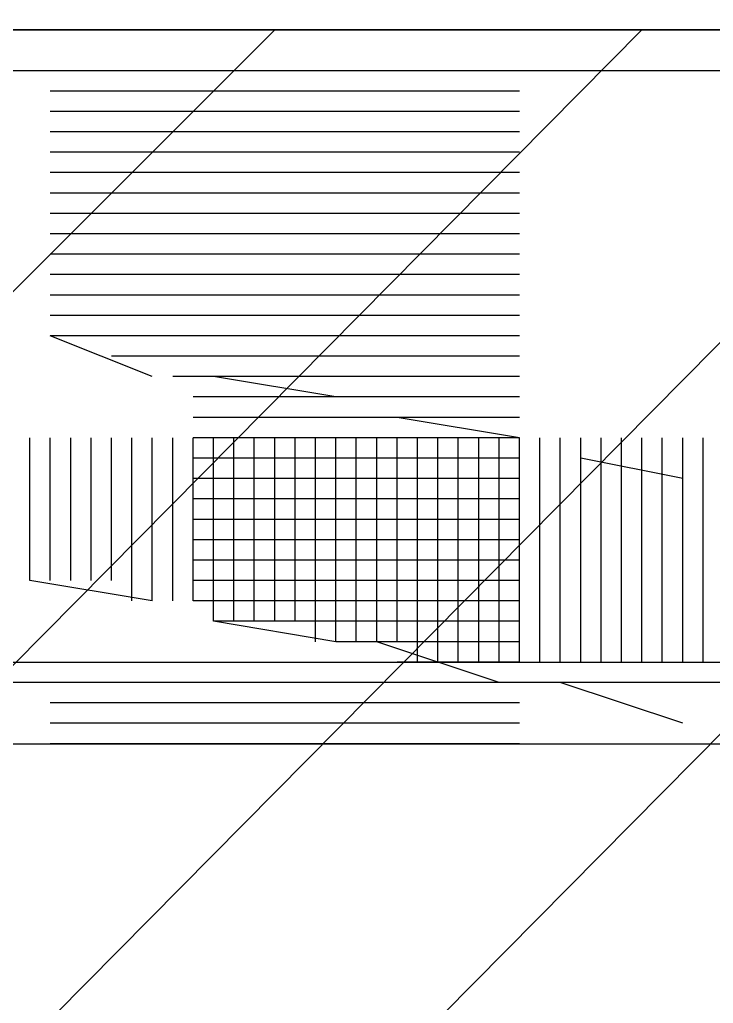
# Model space of a CAD drawing. Header units: metres. Extents: x 1 to 213, y 1 to 147.
# Drawn here: x 69.746 to 70.106, y 94.343 to 94.853 of the extents above; entities that cross this region are included whole.
import ezdxf

# ---------------------------------------------------------------- set-up
doc = ezdxf.new("R2010")
doc.units = ezdxf.units.M
doc.layers.add('00-BASE-ARQUITECTURA', color=8, linetype='Continuous')

msp = doc.modelspace()

# ---------------------------------------------------------------- linework, layer by layer
at = {"layer": '00-BASE-ARQUITECTURA'}
for points in [[(70.72486, 95.80028), (70.72486, 94.84778), (67.52869, 94.84778), (67.52869, 100.0442), (70.72486, 100.0442), (70.72486, 99.99128)], [(67.52869, 94.84778), (70.72486, 100.0442), (70.72486, 94.84778), (67.52869, 94.84778)], [(68.87277, 93.84236), (69.87819, 94.84778)], [(69.07386, 93.84236), (70.06869, 94.84778)], [(69.27494, 93.84236), (70.26977, 94.84778)], [(69.47602, 93.84236), (70.47086, 94.84778)], [(69.93111, 94.81603), (69.92052, 94.81603), (69.90994, 94.81603), (69.89936, 94.81603), (69.88878, 94.81603), (69.87819, 94.81603), (69.86761, 94.81603), (69.85703, 94.81603), (69.84644, 94.81603), (69.83586, 94.81603), (69.82528, 94.81603), (69.81468, 94.81603), (69.8041, 94.81603), (69.79352, 94.81603), (69.78294, 94.81603), (69.77235, 94.81603), (69.76177, 94.81603)], [(69.93111, 94.81603), (69.92052, 94.81603), (69.90994, 94.81603), (69.89936, 94.81603), (69.88878, 94.81603), (69.87819, 94.81603), (69.86761, 94.81603), (69.85703, 94.81603), (69.84644, 94.81603), (69.83586, 94.81603), (69.82528, 94.81603), (69.81468, 94.81603), (69.8041, 94.81603), (69.79352, 94.81603), (69.78294, 94.81603), (69.77235, 94.81603), (69.76177, 94.81603)], [(70.00519, 94.81603), (69.9946, 94.81603), (69.98402, 94.81603), (69.97344, 94.81603), (69.96286, 94.81603), (69.95227, 94.81603), (69.94169, 94.81603), (69.93111, 94.81603), (69.92052, 94.81603), (69.90994, 94.81603), (69.89936, 94.81603), (69.88878, 94.81603), (69.87819, 94.81603), (69.86761, 94.81603), (69.85703, 94.81603), (69.84644, 94.81603), (69.83586, 94.81603)], [(70.00519, 94.81603), (69.9946, 94.81603), (69.98402, 94.81603), (69.97344, 94.81603), (69.96286, 94.81603), (69.95227, 94.81603), (69.94169, 94.81603), (69.93111, 94.81603), (69.92052, 94.81603), (69.90994, 94.81603), (69.89936, 94.81603), (69.88878, 94.81603), (69.87819, 94.81603), (69.86761, 94.81603), (69.85703, 94.81603), (69.84644, 94.81603), (69.83586, 94.81603)], [(69.93111, 94.80545), (69.92052, 94.80545), (69.90994, 94.80545), (69.89936, 94.80545), (69.88878, 94.80545), (69.87819, 94.80545), (69.86761, 94.80545), (69.85703, 94.80545), (69.84644, 94.80545), (69.83586, 94.80545), (69.82528, 94.80545), (69.81468, 94.80545), (69.8041, 94.80545), (69.79352, 94.80545), (69.78294, 94.80545), (69.77235, 94.80545), (69.76177, 94.80545)], [(70.00519, 94.80545), (69.9946, 94.80545), (69.98402, 94.80545), (69.97344, 94.80545), (69.96286, 94.80545), (69.95227, 94.80545), (69.94169, 94.80545), (69.93111, 94.80545), (69.92052, 94.80545), (69.90994, 94.80545), (69.89936, 94.80545), (69.88878, 94.80545), (69.87819, 94.80545), (69.86761, 94.80545), (69.85703, 94.80545), (69.84644, 94.80545), (69.83586, 94.80545)], [(69.93111, 94.79487), (69.92052, 94.79487), (69.90994, 94.79487), (69.89936, 94.79487), (69.88878, 94.79487), (69.87819, 94.79487), (69.86761, 94.79487), (69.85703, 94.79487), (69.84644, 94.79487), (69.83586, 94.79487), (69.82528, 94.79487), (69.81468, 94.79487), (69.8041, 94.79487), (69.79352, 94.79487), (69.78294, 94.79487), (69.77235, 94.79487), (69.76177, 94.79487)], [(69.93111, 94.79487), (69.92052, 94.79487), (69.90994, 94.79487), (69.89936, 94.79487), (69.88878, 94.79487), (69.87819, 94.79487), (69.86761, 94.79487), (69.85703, 94.79487), (69.84644, 94.79487), (69.83586, 94.79487), (69.82528, 94.79487), (69.81468, 94.79487), (69.8041, 94.79487), (69.79352, 94.79487), (69.78294, 94.79487), (69.77235, 94.79487), (69.76177, 94.79487)], [(70.00519, 94.79487), (69.9946, 94.79487), (69.98402, 94.79487), (69.97344, 94.79487), (69.96286, 94.79487), (69.95227, 94.79487), (69.94169, 94.79487), (69.93111, 94.79487), (69.92052, 94.79487), (69.90994, 94.79487), (69.89936, 94.79487), (69.88878, 94.79487), (69.87819, 94.79487), (69.86761, 94.79487), (69.85703, 94.79487), (69.84644, 94.79487), (69.83586, 94.79487)], [(70.00519, 94.79487), (69.9946, 94.79487), (69.98402, 94.79487), (69.97344, 94.79487), (69.96286, 94.79487), (69.95227, 94.79487), (69.94169, 94.79487), (69.93111, 94.79487), (69.92052, 94.79487), (69.90994, 94.79487), (69.89936, 94.79487), (69.88878, 94.79487), (69.87819, 94.79487), (69.86761, 94.79487), (69.85703, 94.79487), (69.84644, 94.79487), (69.83586, 94.79487)], [(69.93111, 94.78428), (69.92052, 94.78428), (69.90994, 94.78428), (69.89936, 94.78428), (69.88878, 94.78428), (69.87819, 94.78428), (69.86761, 94.78428), (69.85703, 94.78428), (69.84644, 94.78428), (69.83586, 94.78428), (69.82528, 94.78428), (69.81468, 94.78428), (69.8041, 94.78428), (69.79352, 94.78428), (69.78294, 94.78428), (69.77235, 94.78428), (69.76177, 94.78428)], [(70.00519, 94.78428), (69.9946, 94.78428), (69.98402, 94.78428), (69.97344, 94.78428), (69.96286, 94.78428), (69.95227, 94.78428), (69.94169, 94.78428), (69.93111, 94.78428), (69.92052, 94.78428), (69.90994, 94.78428), (69.89936, 94.78428), (69.88878, 94.78428), (69.87819, 94.78428), (69.86761, 94.78428), (69.85703, 94.78428), (69.84644, 94.78428), (69.83586, 94.78428)], [(69.93111, 94.7737), (69.92052, 94.7737), (69.90994, 94.7737), (69.89936, 94.7737), (69.88878, 94.7737), (69.87819, 94.7737), (69.86761, 94.7737), (69.85703, 94.7737), (69.84644, 94.7737), (69.83586, 94.7737), (69.82528, 94.7737), (69.81468, 94.7737), (69.8041, 94.7737), (69.79352, 94.7737), (69.78294, 94.7737), (69.77235, 94.7737), (69.76177, 94.7737)], [(69.93111, 94.7737), (69.92052, 94.7737), (69.90994, 94.7737), (69.89936, 94.7737), (69.88878, 94.7737), (69.87819, 94.7737), (69.86761, 94.7737), (69.85703, 94.7737), (69.84644, 94.7737), (69.83586, 94.7737), (69.82528, 94.7737), (69.81468, 94.7737), (69.8041, 94.7737), (69.79352, 94.7737), (69.78294, 94.7737), (69.77235, 94.7737), (69.76177, 94.7737)], [(70.00519, 94.7737), (69.9946, 94.7737), (69.98402, 94.7737), (69.97344, 94.7737), (69.96286, 94.7737), (69.95227, 94.7737), (69.94169, 94.7737), (69.93111, 94.7737), (69.92052, 94.7737), (69.90994, 94.7737), (69.89936, 94.7737), (69.88878, 94.7737), (69.87819, 94.7737), (69.86761, 94.7737), (69.85703, 94.7737), (69.84644, 94.7737), (69.83586, 94.7737)], [(70.00519, 94.7737), (69.9946, 94.7737), (69.98402, 94.7737), (69.97344, 94.7737), (69.96286, 94.7737), (69.95227, 94.7737), (69.94169, 94.7737), (69.93111, 94.7737), (69.92052, 94.7737), (69.90994, 94.7737), (69.89936, 94.7737), (69.88878, 94.7737), (69.87819, 94.7737), (69.86761, 94.7737), (69.85703, 94.7737), (69.84644, 94.7737), (69.83586, 94.7737)], [(69.93111, 94.76312), (69.92052, 94.76312), (69.90994, 94.76312), (69.89936, 94.76312), (69.88878, 94.76312), (69.87819, 94.76312), (69.86761, 94.76312), (69.85703, 94.76312), (69.84644, 94.76312), (69.83586, 94.76312), (69.82528, 94.76312), (69.81468, 94.76312), (69.8041, 94.76312), (69.79352, 94.76312), (69.78294, 94.76312), (69.77235, 94.76312), (69.76177, 94.76312)], [(70.00519, 94.76312), (69.9946, 94.76312), (69.98402, 94.76312), (69.97344, 94.76312), (69.96286, 94.76312), (69.95227, 94.76312), (69.94169, 94.76312), (69.93111, 94.76312), (69.92052, 94.76312), (69.90994, 94.76312), (69.89936, 94.76312), (69.88878, 94.76312), (69.87819, 94.76312), (69.86761, 94.76312), (69.85703, 94.76312), (69.84644, 94.76312), (69.83586, 94.76312)], [(69.93111, 94.75253), (69.92052, 94.75253), (69.90994, 94.75253), (69.89936, 94.75253), (69.88878, 94.75253), (69.87819, 94.75253), (69.86761, 94.75253), (69.85703, 94.75253), (69.84644, 94.75253), (69.83586, 94.75253), (69.82528, 94.75253), (69.81468, 94.75253), (69.8041, 94.75253), (69.79352, 94.75253), (69.78294, 94.75253), (69.77235, 94.75253), (69.76177, 94.75253)], [(69.93111, 94.75253), (69.92052, 94.75253), (69.90994, 94.75253), (69.89936, 94.75253), (69.88878, 94.75253), (69.87819, 94.75253), (69.86761, 94.75253), (69.85703, 94.75253), (69.84644, 94.75253), (69.83586, 94.75253), (69.82528, 94.75253), (69.81468, 94.75253), (69.8041, 94.75253), (69.79352, 94.75253), (69.78294, 94.75253), (69.77235, 94.75253), (69.76177, 94.75253)], [(70.00519, 94.75253), (69.9946, 94.75253), (69.98402, 94.75253), (69.97344, 94.75253), (69.96286, 94.75253), (69.95227, 94.75253), (69.94169, 94.75253), (69.93111, 94.75253), (69.92052, 94.75253), (69.90994, 94.75253), (69.89936, 94.75253), (69.88878, 94.75253), (69.87819, 94.75253), (69.86761, 94.75253), (69.85703, 94.75253), (69.84644, 94.75253), (69.83586, 94.75253)], [(70.00519, 94.75253), (69.9946, 94.75253), (69.98402, 94.75253), (69.97344, 94.75253), (69.96286, 94.75253), (69.95227, 94.75253), (69.94169, 94.75253), (69.93111, 94.75253), (69.92052, 94.75253), (69.90994, 94.75253), (69.89936, 94.75253), (69.88878, 94.75253), (69.87819, 94.75253), (69.86761, 94.75253), (69.85703, 94.75253), (69.84644, 94.75253), (69.83586, 94.75253)], [(69.93111, 94.74195), (69.92052, 94.74195), (69.90994, 94.74195), (69.89936, 94.74195), (69.88878, 94.74195), (69.87819, 94.74195), (69.86761, 94.74195), (69.85703, 94.74195), (69.84644, 94.74195), (69.83586, 94.74195), (69.82528, 94.74195), (69.81468, 94.74195), (69.8041, 94.74195), (69.79352, 94.74195), (69.78294, 94.74195), (69.77235, 94.74195), (69.76177, 94.74195)], [(70.00519, 94.74195), (69.9946, 94.74195), (69.98402, 94.74195), (69.97344, 94.74195), (69.96286, 94.74195), (69.95227, 94.74195), (69.94169, 94.74195), (69.93111, 94.74195), (69.92052, 94.74195), (69.90994, 94.74195), (69.89936, 94.74195), (69.88878, 94.74195), (69.87819, 94.74195), (69.86761, 94.74195), (69.85703, 94.74195), (69.84644, 94.74195), (69.83586, 94.74195)], [(69.93111, 94.73137), (69.92052, 94.73137), (69.90994, 94.73137), (69.89936, 94.73137), (69.88878, 94.73137), (69.87819, 94.73137), (69.86761, 94.73137), (69.85703, 94.73137), (69.84644, 94.73137), (69.83586, 94.73137), (69.82528, 94.73137), (69.81468, 94.73137), (69.8041, 94.73137), (69.79352, 94.73137), (69.78294, 94.73137), (69.77235, 94.73137), (69.76177, 94.73137)], [(69.93111, 94.73137), (69.92052, 94.73137), (69.90994, 94.73137), (69.89936, 94.73137), (69.88878, 94.73137), (69.87819, 94.73137), (69.86761, 94.73137), (69.85703, 94.73137), (69.84644, 94.73137), (69.83586, 94.73137), (69.82528, 94.73137), (69.81468, 94.73137), (69.8041, 94.73137), (69.79352, 94.73137), (69.78294, 94.73137), (69.77235, 94.73137), (69.76177, 94.73137)], [(70.00519, 94.73137), (69.9946, 94.73137), (69.98402, 94.73137), (69.97344, 94.73137), (69.96286, 94.73137), (69.95227, 94.73137), (69.94169, 94.73137), (69.93111, 94.73137), (69.92052, 94.73137), (69.90994, 94.73137), (69.89936, 94.73137), (69.88878, 94.73137), (69.87819, 94.73137), (69.86761, 94.73137), (69.85703, 94.73137), (69.84644, 94.73137), (69.83586, 94.73137)], [(70.00519, 94.73137), (69.9946, 94.73137), (69.98402, 94.73137), (69.97344, 94.73137), (69.96286, 94.73137), (69.95227, 94.73137), (69.94169, 94.73137), (69.93111, 94.73137), (69.92052, 94.73137), (69.90994, 94.73137), (69.89936, 94.73137), (69.88878, 94.73137), (69.87819, 94.73137), (69.86761, 94.73137), (69.85703, 94.73137), (69.84644, 94.73137), (69.83586, 94.73137)], [(69.93111, 94.72079), (69.92052, 94.72079), (69.90994, 94.72079), (69.89936, 94.72079), (69.88878, 94.72079), (69.87819, 94.72079), (69.86761, 94.72079), (69.85703, 94.72079), (69.84644, 94.72079), (69.83586, 94.72079), (69.82528, 94.72079), (69.81468, 94.72079), (69.8041, 94.72079), (69.79352, 94.72079), (69.78294, 94.72079), (69.77235, 94.72079), (69.76177, 94.72079)], [(70.00519, 94.72079), (69.9946, 94.72079), (69.98402, 94.72079), (69.97344, 94.72079), (69.96286, 94.72079), (69.95227, 94.72079), (69.94169, 94.72079), (69.93111, 94.72079), (69.92052, 94.72079), (69.90994, 94.72079), (69.89936, 94.72079), (69.88878, 94.72079), (69.87819, 94.72079), (69.86761, 94.72079), (69.85703, 94.72079), (69.84644, 94.72079), (69.83586, 94.72079)], [(69.93111, 94.7102), (69.92052, 94.7102), (69.90994, 94.7102), (69.89936, 94.7102), (69.88878, 94.7102), (69.87819, 94.7102), (69.86761, 94.7102), (69.85703, 94.7102), (69.84644, 94.7102), (69.83586, 94.7102), (69.82528, 94.7102), (69.81468, 94.7102), (69.8041, 94.7102), (69.79352, 94.7102), (69.78294, 94.7102), (69.77235, 94.7102), (69.76177, 94.7102)], [(69.93111, 94.7102), (69.92052, 94.7102), (69.90994, 94.7102), (69.89936, 94.7102), (69.88878, 94.7102), (69.87819, 94.7102), (69.86761, 94.7102), (69.85703, 94.7102), (69.84644, 94.7102), (69.83586, 94.7102), (69.82528, 94.7102), (69.81468, 94.7102), (69.8041, 94.7102), (69.79352, 94.7102), (69.78294, 94.7102), (69.77235, 94.7102), (69.76177, 94.7102)], [(70.00519, 94.7102), (69.9946, 94.7102), (69.98402, 94.7102), (69.97344, 94.7102), (69.96286, 94.7102), (69.95227, 94.7102), (69.94169, 94.7102), (69.93111, 94.7102), (69.92052, 94.7102), (69.90994, 94.7102), (69.89936, 94.7102), (69.88878, 94.7102), (69.87819, 94.7102), (69.86761, 94.7102), (69.85703, 94.7102), (69.84644, 94.7102), (69.83586, 94.7102)], [(70.00519, 94.7102), (69.9946, 94.7102), (69.98402, 94.7102), (69.97344, 94.7102), (69.96286, 94.7102), (69.95227, 94.7102), (69.94169, 94.7102), (69.93111, 94.7102), (69.92052, 94.7102), (69.90994, 94.7102), (69.89936, 94.7102), (69.88878, 94.7102), (69.87819, 94.7102), (69.86761, 94.7102), (69.85703, 94.7102), (69.84644, 94.7102), (69.83586, 94.7102)], [(69.93111, 94.69962), (69.92052, 94.69962), (69.90994, 94.69962), (69.89936, 94.69962), (69.88878, 94.69962), (69.87819, 94.69962), (69.86761, 94.69962), (69.85703, 94.69962), (69.84644, 94.69962), (69.83586, 94.69962), (69.82528, 94.69962), (69.81468, 94.69962), (69.8041, 94.69962), (69.79352, 94.69962), (69.78294, 94.69962), (69.77235, 94.69962), (69.76177, 94.69962)], [(70.00519, 94.69962), (69.9946, 94.69962), (69.98402, 94.69962), (69.97344, 94.69962), (69.96286, 94.69962), (69.95227, 94.69962), (69.94169, 94.69962), (69.93111, 94.69962), (69.92052, 94.69962), (69.90994, 94.69962), (69.89936, 94.69962), (69.88878, 94.69962), (69.87819, 94.69962), (69.86761, 94.69962), (69.85703, 94.69962), (69.84644, 94.69962), (69.83586, 94.69962)], [(69.93111, 94.68904), (69.92052, 94.68904), (69.90994, 94.68904), (69.89936, 94.68904), (69.88878, 94.68904), (69.87819, 94.68904), (69.86761, 94.68904), (69.85703, 94.68904), (69.84644, 94.68904), (69.83586, 94.68904), (69.82528, 94.68904), (69.81468, 94.68904), (69.8041, 94.68904), (69.79352, 94.68904), (69.78294, 94.68904), (69.77235, 94.68904), (69.76177, 94.68904)], [(69.93111, 94.68904), (69.92052, 94.68904), (69.90994, 94.68904), (69.89936, 94.68904), (69.88878, 94.68904), (69.87819, 94.68904), (69.86761, 94.68904), (69.85703, 94.68904), (69.84644, 94.68904), (69.83586, 94.68904), (69.82528, 94.68904), (69.81468, 94.68904), (69.8041, 94.68904), (69.79352, 94.68904), (69.78294, 94.68904), (69.77235, 94.68904), (69.76177, 94.68904)], [(69.81468, 94.66787), (69.76177, 94.68904)], [(70.00519, 94.68904), (69.9946, 94.68904), (69.98402, 94.68904), (69.97344, 94.68904), (69.96286, 94.68904), (69.95227, 94.68904), (69.94169, 94.68904), (69.93111, 94.68904), (69.92052, 94.68904), (69.90994, 94.68904), (69.89936, 94.68904), (69.88878, 94.68904), (69.87819, 94.68904), (69.86761, 94.68904), (69.85703, 94.68904), (69.84644, 94.68904), (69.83586, 94.68904)], [(70.00519, 94.68904), (69.9946, 94.68904), (69.98402, 94.68904), (69.97344, 94.68904), (69.96286, 94.68904), (69.95227, 94.68904), (69.94169, 94.68904), (69.93111, 94.68904), (69.92052, 94.68904), (69.90994, 94.68904), (69.89936, 94.68904), (69.88878, 94.68904), (69.87819, 94.68904), (69.86761, 94.68904), (69.85703, 94.68904), (69.84644, 94.68904), (69.83586, 94.68904)], [(69.93111, 94.67845), (69.92052, 94.67845), (69.90994, 94.67845), (69.89936, 94.67845), (69.88878, 94.67845), (69.87819, 94.67845), (69.86761, 94.67845), (69.85703, 94.67845), (69.84644, 94.67845), (69.83586, 94.67845), (69.82528, 94.67845), (69.81468, 94.67845), (69.8041, 94.67845), (69.79352, 94.67845)], [(70.00519, 94.67845), (69.9946, 94.67845), (69.98402, 94.67845), (69.97344, 94.67845), (69.96286, 94.67845), (69.95227, 94.67845), (69.94169, 94.67845), (69.93111, 94.67845), (69.92052, 94.67845), (69.90994, 94.67845), (69.89936, 94.67845), (69.88878, 94.67845), (69.87819, 94.67845), (69.86761, 94.67845), (69.85703, 94.67845), (69.84644, 94.67845), (69.83586, 94.67845)], [(69.93111, 94.66787), (69.92052, 94.66787), (69.90994, 94.66787), (69.89936, 94.66787), (69.88878, 94.66787), (69.87819, 94.66787), (69.86761, 94.66787), (69.85703, 94.66787), (69.84644, 94.66787), (69.83586, 94.66787), (69.82528, 94.66787)], [(70.00519, 94.66787), (69.9946, 94.66787), (69.98402, 94.66787), (69.97344, 94.66787), (69.96286, 94.66787), (69.95227, 94.66787), (69.94169, 94.66787), (69.93111, 94.66787), (69.92052, 94.66787), (69.90994, 94.66787), (69.89936, 94.66787), (69.88878, 94.66787), (69.87819, 94.66787), (69.86761, 94.66787), (69.85703, 94.66787), (69.84644, 94.66787), (69.83586, 94.66787)], [(70.00519, 94.66787), (69.9946, 94.66787), (69.98402, 94.66787), (69.97344, 94.66787), (69.96286, 94.66787), (69.95227, 94.66787), (69.94169, 94.66787), (69.93111, 94.66787), (69.92052, 94.66787), (69.90994, 94.66787), (69.89936, 94.66787), (69.88878, 94.66787), (69.87819, 94.66787), (69.86761, 94.66787), (69.85703, 94.66787), (69.84644, 94.66787), (69.83586, 94.66787)], [(69.90994, 94.65729), (69.84644, 94.66787)], [(69.93111, 94.66787), (69.92052, 94.66787), (69.90994, 94.66787), (69.89936, 94.66787), (69.88878, 94.66787), (69.87819, 94.66787), (69.86761, 94.66787), (69.85703, 94.66787)], [(70.00519, 94.65729), (69.9946, 94.65729), (69.98402, 94.65729), (69.97344, 94.65729), (69.96286, 94.65729), (69.95227, 94.65729), (69.94169, 94.65729), (69.93111, 94.65729), (69.92052, 94.65729), (69.90994, 94.65729), (69.89936, 94.65729), (69.88878, 94.65729), (69.87819, 94.65729), (69.86761, 94.65729), (69.85703, 94.65729), (69.84644, 94.65729), (69.83586, 94.65729)], [(69.93111, 94.65729), (69.92052, 94.65729), (69.90994, 94.65729), (69.89936, 94.65729), (69.88878, 94.65729)], [(70.00519, 94.64671), (69.9946, 94.64671), (69.98402, 94.64671), (69.97344, 94.64671), (69.96286, 94.64671), (69.95227, 94.64671), (69.94169, 94.64671), (69.93111, 94.64671), (69.92052, 94.64671), (69.90994, 94.64671), (69.89936, 94.64671), (69.88878, 94.64671), (69.87819, 94.64671), (69.86761, 94.64671), (69.85703, 94.64671), (69.84644, 94.64671), (69.83586, 94.64671)], [(70.00519, 94.64671), (69.9946, 94.64671), (69.98402, 94.64671), (69.97344, 94.64671), (69.96286, 94.64671), (69.95227, 94.64671), (69.94169, 94.64671), (69.93111, 94.64671), (69.92052, 94.64671), (69.90994, 94.64671), (69.89936, 94.64671), (69.88878, 94.64671), (69.87819, 94.64671), (69.86761, 94.64671), (69.85703, 94.64671), (69.84644, 94.64671), (69.83586, 94.64671)], [(70.00519, 94.63611), (69.94169, 94.64671)], [(69.75119, 94.56203), (69.75119, 94.57261), (69.75119, 94.5832), (69.75119, 94.59378), (69.75119, 94.60436), (69.75119, 94.61495), (69.75119, 94.62553), (69.75119, 94.63611)], [(69.76177, 94.56203), (69.76177, 94.57261), (69.76177, 94.5832), (69.76177, 94.59378), (69.76177, 94.60436), (69.76177, 94.61495), (69.76177, 94.62553), (69.76177, 94.63611)], [(69.76177, 94.56203), (69.76177, 94.57261), (69.76177, 94.5832), (69.76177, 94.59378), (69.76177, 94.60436), (69.76177, 94.61495), (69.76177, 94.62553), (69.76177, 94.63611)], [(69.77235, 94.56203), (69.77235, 94.57261), (69.77235, 94.5832), (69.77235, 94.59378), (69.77235, 94.60436), (69.77235, 94.61495), (69.77235, 94.62553), (69.77235, 94.63611)], [(69.78294, 94.56203), (69.78294, 94.57261), (69.78294, 94.5832), (69.78294, 94.59378), (69.78294, 94.60436), (69.78294, 94.61495), (69.78294, 94.62553), (69.78294, 94.63611)], [(69.78294, 94.56203), (69.78294, 94.57261), (69.78294, 94.5832), (69.78294, 94.59378), (69.78294, 94.60436), (69.78294, 94.61495), (69.78294, 94.62553), (69.78294, 94.63611)], [(69.79352, 94.56203), (69.79352, 94.57261), (69.79352, 94.5832), (69.79352, 94.59378), (69.79352, 94.60436), (69.79352, 94.61495), (69.79352, 94.62553), (69.79352, 94.63611)], [(69.8041, 94.55145), (69.8041, 94.56203), (69.8041, 94.57261), (69.8041, 94.5832), (69.8041, 94.59378), (69.8041, 94.60436), (69.8041, 94.61495), (69.8041, 94.62553), (69.8041, 94.63611)], [(69.8041, 94.55145), (69.8041, 94.56203), (69.8041, 94.57261), (69.8041, 94.5832), (69.8041, 94.59378), (69.8041, 94.60436), (69.8041, 94.61495), (69.8041, 94.62553), (69.8041, 94.63611)], [(69.81468, 94.55145), (69.81468, 94.56203), (69.81468, 94.57261), (69.81468, 94.5832), (69.81468, 94.59378), (69.81468, 94.60436), (69.81468, 94.61495), (69.81468, 94.62553), (69.81468, 94.63611)], [(69.82528, 94.55145), (69.82528, 94.56203), (69.82528, 94.57261), (69.82528, 94.5832), (69.82528, 94.59378), (69.82528, 94.60436), (69.82528, 94.61495), (69.82528, 94.62553), (69.82528, 94.63611)], [(69.82528, 94.55145), (69.82528, 94.56203), (69.82528, 94.57261), (69.82528, 94.5832), (69.82528, 94.59378), (69.82528, 94.60436), (69.82528, 94.61495), (69.82528, 94.62553), (69.82528, 94.63611)], [(69.83586, 94.55145), (69.83586, 94.56203), (69.83586, 94.57261), (69.83586, 94.5832), (69.83586, 94.59378), (69.83586, 94.60436), (69.83586, 94.61495), (69.83586, 94.62553), (69.83586, 94.63611)], [(70.00519, 94.63611), (69.9946, 94.63611), (69.98402, 94.63611), (69.97344, 94.63611), (69.96286, 94.63611), (69.95227, 94.63611), (69.94169, 94.63611), (69.93111, 94.63611), (69.92052, 94.63611), (69.90994, 94.63611), (69.89936, 94.63611), (69.88878, 94.63611), (69.87819, 94.63611), (69.86761, 94.63611), (69.85703, 94.63611), (69.84644, 94.63611), (69.83586, 94.63611)], [(69.84644, 94.55145), (69.84644, 94.56203), (69.84644, 94.57261), (69.84644, 94.5832), (69.84644, 94.59378), (69.84644, 94.60436), (69.84644, 94.61495), (69.84644, 94.62553), (69.84644, 94.63611)], [(69.84644, 94.54087), (69.84644, 94.55145), (69.84644, 94.56203), (69.84644, 94.57261), (69.84644, 94.5832), (69.84644, 94.59378), (69.84644, 94.60436), (69.84644, 94.61495), (69.84644, 94.62553), (69.84644, 94.63611)], [(69.85703, 94.54087), (69.85703, 94.55145), (69.85703, 94.56203), (69.85703, 94.57261), (69.85703, 94.5832), (69.85703, 94.59378), (69.85703, 94.60436), (69.85703, 94.61495), (69.85703, 94.62553), (69.85703, 94.63611)], [(69.86761, 94.54087), (69.86761, 94.55145), (69.86761, 94.56203), (69.86761, 94.57261), (69.86761, 94.5832), (69.86761, 94.59378), (69.86761, 94.60436), (69.86761, 94.61495), (69.86761, 94.62553), (69.86761, 94.63611)], [(69.86761, 94.54087), (69.86761, 94.55145), (69.86761, 94.56203), (69.86761, 94.57261), (69.86761, 94.5832), (69.86761, 94.59378), (69.86761, 94.60436), (69.86761, 94.61495), (69.86761, 94.62553), (69.86761, 94.63611)], [(69.87819, 94.54087), (69.87819, 94.55145), (69.87819, 94.56203), (69.87819, 94.57261), (69.87819, 94.5832), (69.87819, 94.59378), (69.87819, 94.60436), (69.87819, 94.61495), (69.87819, 94.62553), (69.87819, 94.63611)], [(69.88878, 94.54087), (69.88878, 94.55145), (69.88878, 94.56203), (69.88878, 94.57261), (69.88878, 94.5832), (69.88878, 94.59378), (69.88878, 94.60436), (69.88878, 94.61495), (69.88878, 94.62553), (69.88878, 94.63611)], [(69.88878, 94.54087), (69.88878, 94.55145), (69.88878, 94.56203), (69.88878, 94.57261), (69.88878, 94.5832), (69.88878, 94.59378), (69.88878, 94.60436), (69.88878, 94.61495), (69.88878, 94.62553), (69.88878, 94.63611)], [(69.89936, 94.53028), (69.89936, 94.54087), (69.89936, 94.55145), (69.89936, 94.56203), (69.89936, 94.57261), (69.89936, 94.5832), (69.89936, 94.59378), (69.89936, 94.60436), (69.89936, 94.61495), (69.89936, 94.62553), (69.89936, 94.63611)], [(69.90994, 94.53028), (69.90994, 94.54087), (69.90994, 94.55145), (69.90994, 94.56203), (69.90994, 94.57261), (69.90994, 94.5832), (69.90994, 94.59378), (69.90994, 94.60436), (69.90994, 94.61495), (69.90994, 94.62553), (69.90994, 94.63611)], [(69.90994, 94.53028), (69.90994, 94.54087), (69.90994, 94.55145), (69.90994, 94.56203), (69.90994, 94.57261), (69.90994, 94.5832), (69.90994, 94.59378), (69.90994, 94.60436), (69.90994, 94.61495), (69.90994, 94.62553), (69.90994, 94.63611)], [(69.92052, 94.53028), (69.92052, 94.54087), (69.92052, 94.55145), (69.92052, 94.56203), (69.92052, 94.57261), (69.92052, 94.5832), (69.92052, 94.59378), (69.92052, 94.60436), (69.92052, 94.61495), (69.92052, 94.62553), (69.92052, 94.63611)], [(69.93111, 94.53028), (69.93111, 94.54087), (69.93111, 94.55145), (69.93111, 94.56203), (69.93111, 94.57261), (69.93111, 94.5832), (69.93111, 94.59378), (69.93111, 94.60436), (69.93111, 94.61495), (69.93111, 94.62553), (69.93111, 94.63611)], [(69.93111, 94.53028), (69.93111, 94.54087), (69.93111, 94.55145), (69.93111, 94.56203), (69.93111, 94.57261), (69.93111, 94.5832), (69.93111, 94.59378), (69.93111, 94.60436), (69.93111, 94.61495), (69.93111, 94.62553), (69.93111, 94.63611)], [(69.94169, 94.53028), (69.94169, 94.54087), (69.94169, 94.55145), (69.94169, 94.56203), (69.94169, 94.57261), (69.94169, 94.5832), (69.94169, 94.59378), (69.94169, 94.60436), (69.94169, 94.61495), (69.94169, 94.62553), (69.94169, 94.63611)], [(69.95227, 94.5197), (69.95227, 94.53028), (69.95227, 94.54087), (69.95227, 94.55145), (69.95227, 94.56203), (69.95227, 94.57261), (69.95227, 94.5832), (69.95227, 94.59378), (69.95227, 94.60436), (69.95227, 94.61495), (69.95227, 94.62553), (69.95227, 94.63611)], [(69.95227, 94.5197), (69.95227, 94.53028), (69.95227, 94.54087), (69.95227, 94.55145), (69.95227, 94.56203), (69.95227, 94.57261), (69.95227, 94.5832), (69.95227, 94.59378), (69.95227, 94.60436), (69.95227, 94.61495), (69.95227, 94.62553), (69.95227, 94.63611)], [(69.96286, 94.5197), (69.96286, 94.53028), (69.96286, 94.54087), (69.96286, 94.55145), (69.96286, 94.56203), (69.96286, 94.57261), (69.96286, 94.5832), (69.96286, 94.59378), (69.96286, 94.60436), (69.96286, 94.61495), (69.96286, 94.62553), (69.96286, 94.63611)], [(69.97344, 94.5197), (69.97344, 94.53028), (69.97344, 94.54087), (69.97344, 94.55145), (69.97344, 94.56203), (69.97344, 94.57261), (69.97344, 94.5832), (69.97344, 94.59378), (69.97344, 94.60436), (69.97344, 94.61495), (69.97344, 94.62553), (69.97344, 94.63611)], [(69.97344, 94.5197), (69.97344, 94.53028), (69.97344, 94.54087), (69.97344, 94.55145), (69.97344, 94.56203), (69.97344, 94.57261), (69.97344, 94.5832), (69.97344, 94.59378), (69.97344, 94.60436), (69.97344, 94.61495), (69.97344, 94.62553), (69.97344, 94.63611)], [(69.98402, 94.5197), (69.98402, 94.53028), (69.98402, 94.54087), (69.98402, 94.55145), (69.98402, 94.56203), (69.98402, 94.57261), (69.98402, 94.5832), (69.98402, 94.59378), (69.98402, 94.60436), (69.98402, 94.61495), (69.98402, 94.62553), (69.98402, 94.63611)], [(69.9946, 94.5197), (69.9946, 94.53028), (69.9946, 94.54087), (69.9946, 94.55145), (69.9946, 94.56203), (69.9946, 94.57261), (69.9946, 94.5832), (69.9946, 94.59378), (69.9946, 94.60436), (69.9946, 94.61495), (69.9946, 94.62553), (69.9946, 94.63611)], [(69.9946, 94.5197), (69.9946, 94.53028), (69.9946, 94.54087), (69.9946, 94.55145), (69.9946, 94.56203), (69.9946, 94.57261), (69.9946, 94.5832), (69.9946, 94.59378), (69.9946, 94.60436), (69.9946, 94.61495), (69.9946, 94.62553), (69.9946, 94.63611)], [(70.00519, 94.5197), (70.00519, 94.53028), (70.00519, 94.54087), (70.00519, 94.55145), (70.00519, 94.56203), (70.00519, 94.57261), (70.00519, 94.5832), (70.00519, 94.59378), (70.00519, 94.60436), (70.00519, 94.61495), (70.00519, 94.62553), (70.00519, 94.63611)], [(70.00519, 94.5197), (70.00519, 94.53028), (70.00519, 94.54087), (70.00519, 94.55145), (70.00519, 94.56203), (70.00519, 94.57261), (70.00519, 94.5832), (70.00519, 94.59378), (70.00519, 94.60436), (70.00519, 94.61495), (70.00519, 94.62553), (70.00519, 94.63611)], [(70.01577, 94.5197), (70.01577, 94.53028), (70.01577, 94.54087), (70.01577, 94.55145), (70.01577, 94.56203), (70.01577, 94.57261), (70.01577, 94.5832), (70.01577, 94.59378), (70.01577, 94.60436), (70.01577, 94.61495), (70.01577, 94.62553), (70.01577, 94.63611)], [(70.02635, 94.5197), (70.02635, 94.53028), (70.02635, 94.54087), (70.02635, 94.55145), (70.02635, 94.56203), (70.02635, 94.57261), (70.02635, 94.5832), (70.02635, 94.59378), (70.02635, 94.60436), (70.02635, 94.61495), (70.02635, 94.62553), (70.02635, 94.63611)], [(70.02635, 94.5197), (70.02635, 94.53028), (70.02635, 94.54087), (70.02635, 94.55145), (70.02635, 94.56203), (70.02635, 94.57261), (70.02635, 94.5832), (70.02635, 94.59378), (70.02635, 94.60436), (70.02635, 94.61495), (70.02635, 94.62553), (70.02635, 94.63611)], [(70.03694, 94.5197), (70.03694, 94.53028), (70.03694, 94.54087), (70.03694, 94.55145), (70.03694, 94.56203), (70.03694, 94.57261), (70.03694, 94.5832), (70.03694, 94.59378), (70.03694, 94.60436), (70.03694, 94.61495), (70.03694, 94.62553), (70.03694, 94.63611)], [(70.04752, 94.5197), (70.04752, 94.53028), (70.04752, 94.54087), (70.04752, 94.55145), (70.04752, 94.56203), (70.04752, 94.57261), (70.04752, 94.5832), (70.04752, 94.59378), (70.04752, 94.60436), (70.04752, 94.61495), (70.04752, 94.62553), (70.04752, 94.63611)], [(70.04752, 94.5197), (70.04752, 94.53028), (70.04752, 94.54087), (70.04752, 94.55145), (70.04752, 94.56203), (70.04752, 94.57261), (70.04752, 94.5832), (70.04752, 94.59378), (70.04752, 94.60436), (70.04752, 94.61495), (70.04752, 94.62553), (70.04752, 94.63611)], [(70.0581, 94.5197), (70.0581, 94.53028), (70.0581, 94.54087), (70.0581, 94.55145), (70.0581, 94.56203), (70.0581, 94.57261), (70.0581, 94.5832), (70.0581, 94.59378), (70.0581, 94.60436), (70.0581, 94.61495), (70.0581, 94.62553), (70.0581, 94.63611)], [(70.06869, 94.5197), (70.06869, 94.53028), (70.06869, 94.54087), (70.06869, 94.55145), (70.06869, 94.56203), (70.06869, 94.57261), (70.06869, 94.5832), (70.06869, 94.59378), (70.06869, 94.60436), (70.06869, 94.61495), (70.06869, 94.62553), (70.06869, 94.63611)], [(70.06869, 94.5197), (70.06869, 94.53028), (70.06869, 94.54087), (70.06869, 94.55145), (70.06869, 94.56203), (70.06869, 94.57261), (70.06869, 94.5832), (70.06869, 94.59378), (70.06869, 94.60436), (70.06869, 94.61495), (70.06869, 94.62553), (70.06869, 94.63611)], [(70.07927, 94.5197), (70.07927, 94.53028), (70.07927, 94.54087), (70.07927, 94.55145), (70.07927, 94.56203), (70.07927, 94.57261), (70.07927, 94.5832), (70.07927, 94.59378), (70.07927, 94.60436), (70.07927, 94.61495), (70.07927, 94.62553), (70.07927, 94.63611)], [(70.08986, 94.5197), (70.08986, 94.53028), (70.08986, 94.54087), (70.08986, 94.55145), (70.08986, 94.56203), (70.08986, 94.57261), (70.08986, 94.5832), (70.08986, 94.59378), (70.08986, 94.60436), (70.08986, 94.61495), (70.08986, 94.62553), (70.08986, 94.63611)], [(70.08986, 94.5197), (70.08986, 94.53028), (70.08986, 94.54087), (70.08986, 94.55145), (70.08986, 94.56203), (70.08986, 94.57261), (70.08986, 94.5832), (70.08986, 94.59378), (70.08986, 94.60436), (70.08986, 94.61495), (70.08986, 94.62553), (70.08986, 94.63611)], [(70.10044, 94.5197), (70.10044, 94.53028), (70.10044, 94.54087), (70.10044, 94.55145), (70.10044, 94.56203), (70.10044, 94.57261), (70.10044, 94.5832), (70.10044, 94.59378), (70.10044, 94.60436), (70.10044, 94.61495), (70.10044, 94.62553), (70.10044, 94.63611)], [(70.00519, 94.62553), (69.9946, 94.62553), (69.98402, 94.62553), (69.97344, 94.62553), (69.96286, 94.62553), (69.95227, 94.62553), (69.94169, 94.62553), (69.93111, 94.62553), (69.92052, 94.62553), (69.90994, 94.62553), (69.89936, 94.62553), (69.88878, 94.62553), (69.87819, 94.62553), (69.86761, 94.62553), (69.85703, 94.62553), (69.84644, 94.62553), (69.83586, 94.62553)], [(70.00519, 94.62553), (69.9946, 94.62553), (69.98402, 94.62553), (69.97344, 94.62553), (69.96286, 94.62553), (69.95227, 94.62553), (69.94169, 94.62553), (69.93111, 94.62553), (69.92052, 94.62553), (69.90994, 94.62553), (69.89936, 94.62553), (69.88878, 94.62553), (69.87819, 94.62553), (69.86761, 94.62553), (69.85703, 94.62553), (69.84644, 94.62553), (69.83586, 94.62553)], [(70.08986, 94.61495), (70.03694, 94.62553)], [(70.00519, 94.61495), (69.9946, 94.61495), (69.98402, 94.61495), (69.97344, 94.61495), (69.96286, 94.61495), (69.95227, 94.61495), (69.94169, 94.61495), (69.93111, 94.61495), (69.92052, 94.61495), (69.90994, 94.61495), (69.89936, 94.61495), (69.88878, 94.61495), (69.87819, 94.61495), (69.86761, 94.61495), (69.85703, 94.61495), (69.84644, 94.61495), (69.83586, 94.61495)], [(70.00519, 94.60436), (69.9946, 94.60436), (69.98402, 94.60436), (69.97344, 94.60436), (69.96286, 94.60436), (69.95227, 94.60436), (69.94169, 94.60436), (69.93111, 94.60436), (69.92052, 94.60436), (69.90994, 94.60436), (69.89936, 94.60436), (69.88878, 94.60436), (69.87819, 94.60436), (69.86761, 94.60436), (69.85703, 94.60436), (69.84644, 94.60436), (69.83586, 94.60436)], [(70.00519, 94.60436), (69.9946, 94.60436), (69.98402, 94.60436), (69.97344, 94.60436), (69.96286, 94.60436), (69.95227, 94.60436), (69.94169, 94.60436), (69.93111, 94.60436), (69.92052, 94.60436), (69.90994, 94.60436), (69.89936, 94.60436), (69.88878, 94.60436), (69.87819, 94.60436), (69.86761, 94.60436), (69.85703, 94.60436), (69.84644, 94.60436), (69.83586, 94.60436)], [(70.00519, 94.59378), (69.9946, 94.59378), (69.98402, 94.59378), (69.97344, 94.59378), (69.96286, 94.59378), (69.95227, 94.59378), (69.94169, 94.59378), (69.93111, 94.59378), (69.92052, 94.59378), (69.90994, 94.59378), (69.89936, 94.59378), (69.88878, 94.59378), (69.87819, 94.59378), (69.86761, 94.59378), (69.85703, 94.59378), (69.84644, 94.59378), (69.83586, 94.59378)], [(70.00519, 94.5832), (69.9946, 94.5832), (69.98402, 94.5832), (69.97344, 94.5832), (69.96286, 94.5832), (69.95227, 94.5832), (69.94169, 94.5832), (69.93111, 94.5832), (69.92052, 94.5832), (69.90994, 94.5832), (69.89936, 94.5832), (69.88878, 94.5832), (69.87819, 94.5832), (69.86761, 94.5832), (69.85703, 94.5832), (69.84644, 94.5832), (69.83586, 94.5832)], [(70.00519, 94.5832), (69.9946, 94.5832), (69.98402, 94.5832), (69.97344, 94.5832), (69.96286, 94.5832), (69.95227, 94.5832), (69.94169, 94.5832), (69.93111, 94.5832), (69.92052, 94.5832), (69.90994, 94.5832), (69.89936, 94.5832), (69.88878, 94.5832), (69.87819, 94.5832), (69.86761, 94.5832), (69.85703, 94.5832), (69.84644, 94.5832), (69.83586, 94.5832)], [(70.00519, 94.57261), (69.9946, 94.57261), (69.98402, 94.57261), (69.97344, 94.57261), (69.96286, 94.57261), (69.95227, 94.57261), (69.94169, 94.57261), (69.93111, 94.57261), (69.92052, 94.57261), (69.90994, 94.57261), (69.89936, 94.57261), (69.88878, 94.57261), (69.87819, 94.57261), (69.86761, 94.57261), (69.85703, 94.57261), (69.84644, 94.57261), (69.83586, 94.57261)], [(69.81468, 94.55145), (69.75119, 94.56203)], [(70.00519, 94.56203), (69.9946, 94.56203), (69.98402, 94.56203), (69.97344, 94.56203), (69.96286, 94.56203), (69.95227, 94.56203), (69.94169, 94.56203), (69.93111, 94.56203), (69.92052, 94.56203), (69.90994, 94.56203), (69.89936, 94.56203), (69.88878, 94.56203), (69.87819, 94.56203), (69.86761, 94.56203), (69.85703, 94.56203), (69.84644, 94.56203), (69.83586, 94.56203)], [(70.00519, 94.56203), (69.9946, 94.56203), (69.98402, 94.56203), (69.97344, 94.56203), (69.96286, 94.56203), (69.95227, 94.56203), (69.94169, 94.56203), (69.93111, 94.56203), (69.92052, 94.56203), (69.90994, 94.56203), (69.89936, 94.56203), (69.88878, 94.56203), (69.87819, 94.56203), (69.86761, 94.56203), (69.85703, 94.56203), (69.84644, 94.56203), (69.83586, 94.56203)], [(70.00519, 94.55145), (69.9946, 94.55145), (69.98402, 94.55145), (69.97344, 94.55145), (69.96286, 94.55145), (69.95227, 94.55145), (69.94169, 94.55145), (69.93111, 94.55145), (69.92052, 94.55145), (69.90994, 94.55145), (69.89936, 94.55145), (69.88878, 94.55145), (69.87819, 94.55145), (69.86761, 94.55145), (69.85703, 94.55145), (69.84644, 94.55145), (69.83586, 94.55145)], [(70.00519, 94.54087), (69.9946, 94.54087), (69.98402, 94.54087), (69.97344, 94.54087), (69.96286, 94.54087), (69.95227, 94.54087), (69.94169, 94.54087), (69.93111, 94.54087), (69.92052, 94.54087), (69.90994, 94.54087), (69.89936, 94.54087), (69.88878, 94.54087), (69.87819, 94.54087), (69.86761, 94.54087), (69.85703, 94.54087), (69.84644, 94.54087)], [(69.90994, 94.53028), (69.84644, 94.54087)], [(70.00519, 94.54087), (69.9946, 94.54087), (69.98402, 94.54087), (69.97344, 94.54087), (69.96286, 94.54087), (69.95227, 94.54087), (69.94169, 94.54087), (69.93111, 94.54087), (69.92052, 94.54087), (69.90994, 94.54087), (69.89936, 94.54087), (69.88878, 94.54087), (69.87819, 94.54087)], [(70.00519, 94.53028), (69.9946, 94.53028), (69.98402, 94.53028), (69.97344, 94.53028), (69.96286, 94.53028), (69.95227, 94.53028), (69.94169, 94.53028), (69.93111, 94.53028), (69.92052, 94.53028), (69.90994, 94.53028)], [(69.9946, 94.50912), (69.93111, 94.53028)], [(70.00519, 94.5197), (69.9946, 94.5197), (69.98402, 94.5197), (69.97344, 94.5197), (69.96286, 94.5197), (69.95227, 94.5197), (69.94169, 94.5197)], [(70.08986, 94.48795), (70.02635, 94.50912)], [(69.93111, 94.49853), (69.92052, 94.49853), (69.90994, 94.49853), (69.89936, 94.49853), (69.88878, 94.49853), (69.87819, 94.49853), (69.86761, 94.49853), (69.85703, 94.49853), (69.84644, 94.49853), (69.83586, 94.49853), (69.82528, 94.49853), (69.81468, 94.49853), (69.8041, 94.49853), (69.79352, 94.49853), (69.78294, 94.49853), (69.77235, 94.49853), (69.76177, 94.49853)], [(69.93111, 94.49853), (69.92052, 94.49853), (69.90994, 94.49853), (69.89936, 94.49853), (69.88878, 94.49853), (69.87819, 94.49853), (69.86761, 94.49853), (69.85703, 94.49853), (69.84644, 94.49853), (69.83586, 94.49853), (69.82528, 94.49853), (69.81468, 94.49853), (69.8041, 94.49853), (69.79352, 94.49853), (69.78294, 94.49853), (69.77235, 94.49853), (69.76177, 94.49853)], [(70.00519, 94.49853), (69.9946, 94.49853), (69.98402, 94.49853), (69.97344, 94.49853), (69.96286, 94.49853), (69.95227, 94.49853), (69.94169, 94.49853), (69.93111, 94.49853), (69.92052, 94.49853), (69.90994, 94.49853), (69.89936, 94.49853), (69.88878, 94.49853), (69.87819, 94.49853), (69.86761, 94.49853), (69.85703, 94.49853), (69.84644, 94.49853), (69.83586, 94.49853)], [(70.00519, 94.49853), (69.9946, 94.49853), (69.98402, 94.49853), (69.97344, 94.49853), (69.96286, 94.49853), (69.95227, 94.49853), (69.94169, 94.49853), (69.93111, 94.49853), (69.92052, 94.49853), (69.90994, 94.49853), (69.89936, 94.49853), (69.88878, 94.49853), (69.87819, 94.49853), (69.86761, 94.49853), (69.85703, 94.49853), (69.84644, 94.49853), (69.83586, 94.49853)], [(69.93111, 94.48795), (69.92052, 94.48795), (69.90994, 94.48795), (69.89936, 94.48795), (69.88878, 94.48795), (69.87819, 94.48795), (69.86761, 94.48795), (69.85703, 94.48795), (69.84644, 94.48795), (69.83586, 94.48795), (69.82528, 94.48795), (69.81468, 94.48795), (69.8041, 94.48795), (69.79352, 94.48795), (69.78294, 94.48795), (69.77235, 94.48795), (69.76177, 94.48795)], [(70.00519, 94.48795), (69.9946, 94.48795), (69.98402, 94.48795), (69.97344, 94.48795), (69.96286, 94.48795), (69.95227, 94.48795), (69.94169, 94.48795), (69.93111, 94.48795), (69.92052, 94.48795), (69.90994, 94.48795), (69.89936, 94.48795), (69.88878, 94.48795), (69.87819, 94.48795), (69.86761, 94.48795), (69.85703, 94.48795), (69.84644, 94.48795), (69.83586, 94.48795)], [(69.93111, 94.47737), (69.92052, 94.47737), (69.90994, 94.47737), (69.89936, 94.47737), (69.88878, 94.47737), (69.87819, 94.47737), (69.86761, 94.47737), (69.85703, 94.47737), (69.84644, 94.47737), (69.83586, 94.47737), (69.82528, 94.47737), (69.81468, 94.47737), (69.8041, 94.47737), (69.79352, 94.47737), (69.78294, 94.47737), (69.77235, 94.47737), (69.76177, 94.47737)], [(69.93111, 94.47737), (69.92052, 94.47737), (69.90994, 94.47737), (69.89936, 94.47737), (69.88878, 94.47737), (69.87819, 94.47737), (69.86761, 94.47737), (69.85703, 94.47737), (69.84644, 94.47737), (69.83586, 94.47737), (69.82528, 94.47737), (69.81468, 94.47737), (69.8041, 94.47737), (69.79352, 94.47737), (69.78294, 94.47737), (69.77235, 94.47737), (69.76177, 94.47737)], [(70.00519, 94.47737), (69.9946, 94.47737), (69.98402, 94.47737), (69.97344, 94.47737), (69.96286, 94.47737), (69.95227, 94.47737), (69.94169, 94.47737), (69.93111, 94.47737), (69.92052, 94.47737), (69.90994, 94.47737), (69.89936, 94.47737), (69.88878, 94.47737), (69.87819, 94.47737), (69.86761, 94.47737), (69.85703, 94.47737), (69.84644, 94.47737), (69.83586, 94.47737)], [(70.00519, 94.47737), (69.9946, 94.47737), (69.98402, 94.47737), (69.97344, 94.47737), (69.96286, 94.47737), (69.95227, 94.47737), (69.94169, 94.47737), (69.93111, 94.47737), (69.92052, 94.47737), (69.90994, 94.47737), (69.89936, 94.47737), (69.88878, 94.47737), (69.87819, 94.47737), (69.86761, 94.47737), (69.85703, 94.47737), (69.84644, 94.47737), (69.83586, 94.47737)]]:
    msp.add_lwpolyline(points, dxfattribs=at)
for points in [[(70.72486, 100.0442), (67.52869, 100.0442), (67.52869, 94.84778), (70.72486, 94.84778)], [(68.57644, 94.82661), (68.57644, 94.5197), (70.17452, 94.5197), (70.17452, 94.82661)], [(69.12678, 94.82661), (69.12678, 94.5197), (70.72486, 94.5197), (70.72486, 94.82661)], [(70.72486, 94.50912), (69.12678, 94.50912), (69.12678, 94.47737), (70.72486, 94.47737)]]:
    msp.add_lwpolyline(points, close=True, dxfattribs=at)

doc.saveas('drawing.dxf')
